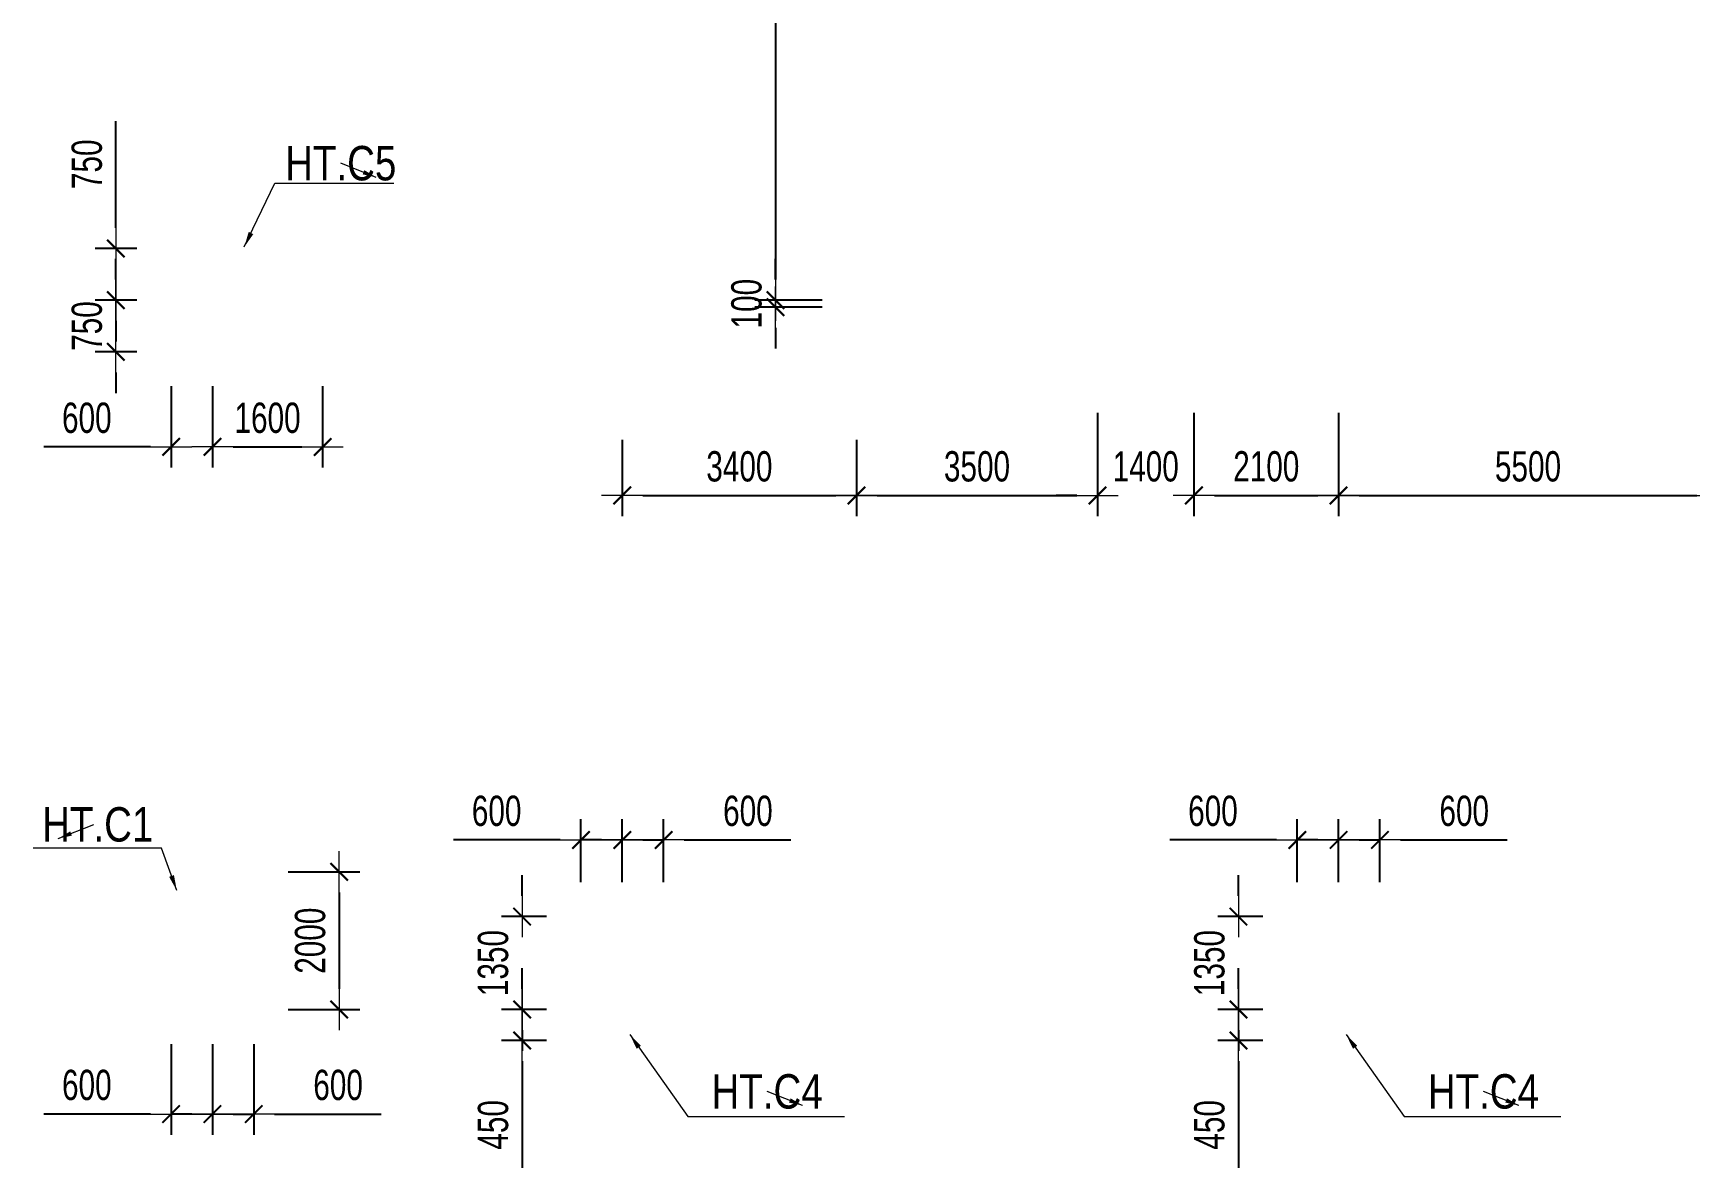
# Model space of a CAD drawing. Header units: millimetres. Extents: x -259680 to 699608, y -1281 to 104748.
# Drawn here: x 131796 to 155850, y 6601 to 23078 of the extents above; entities that cross this region are included whole.
import ezdxf
from ezdxf.enums import TextEntityAlignment as Align

# ---------------------------------------------------------------- set-up
doc = ezdxf.new("R2010")
doc.units = ezdxf.units.MM
doc.layers.get('0').update_dxf_attribs({"lineweight": 20})
doc.layers.get('Defpoints').update_dxf_attribs({"color": 151, "lineweight": 9})
for name, color, linetype, lineweight in [('$1$NDC_S_ANNO', 7, 'Continuous', 20), ('$1$NDC_S_DIM', 1, 'Continuous', 15), ('$1$NDC_S_VN TEXT', 7, 'Continuous', 20), ('NDC_S_DIM', 1, 'Continuous', 15)]:
    doc.layers.add(name, color=color, linetype=linetype, lineweight=lineweight)
doc.styles.add('$1$NDC_DIM', font='', dxfattribs={"width": 0.75})
doc.styles.add('$2$ARIAL', font='arial.ttf', dxfattribs={"width": 0.8})
doc.styles.add('NDC_DIM', font='', dxfattribs={"width": 0.75})
doc.styles.get('$1$NDC_DIM').set_extended_font_data('Dotum')
doc.styles.get('NDC_DIM').set_extended_font_data('Dotum')
doc.dimstyles.new('$0$NDC_dim_150', dxfattribs={"dimscale": 150, "dimtxt": 2.2, "dimasz": 1.5, "dimexe": 1.5, "dimexo": 2.5, "dimgap": 1, "dimtad": 1, "dimdec": 0, "dimzin": 0, "dimdsep": 46, "dimtxsty": '$1$NDC_DIM', "dimblk": '$1$DIMMARK', "dimcen": 0.09, "dimdle": 1.2, "dimclrd": 1, "dimclre": 1, "dimclrt": 3, "dimadec": 0, "dimazin": 0, "dimtfac": 1, "dimtdec": 0, "dimtix": 1, "dimtofl": 0, "dimtmove": 0, "dimatfit": 3, "dimfxl": 0, "dimtolj": 1, "dimtzin": 0, "dimarcsym": 0})
doc.dimstyles.new('$1$NDC_dim_iso', dxfattribs={"dimtxt": 2.2, "dimasz": 1, "dimexe": 1.5, "dimexo": 2.5, "dimgap": 1, "dimtad": 1, "dimdec": 0, "dimzin": 0, "dimdsep": 46, "dimtxsty": '$1$NDC_DIM', "dimblk": '$1$DIMMARK', "dimcen": 0.09, "dimdle": 1.2, "dimclrd": 1, "dimclre": 1, "dimclrt": 3, "dimadec": 0, "dimazin": 0, "dimtfac": 1, "dimtdec": 0, "dimtix": 1, "dimtofl": 0, "dimtmove": 0, "dimatfit": 3, "dimfxl": 0, "dimtolj": 1, "dimtzin": 0, "dimarcsym": 0})
doc.dimstyles.new('NDC_dim_200', dxfattribs={"dimscale": 200, "dimtxt": 2.2, "dimasz": 1.5, "dimexe": 1.5, "dimexo": 2.5, "dimgap": 1, "dimtad": 1, "dimdec": 0, "dimzin": 0, "dimdsep": 46, "dimtxsty": 'NDC_DIM', "dimblk": 'DIMMARK', "dimcen": 0.09, "dimdle": 1.2, "dimclrd": 1, "dimclre": 1, "dimclrt": 3, "dimadec": 0, "dimazin": 0, "dimtfac": 1, "dimtdec": 0, "dimtix": 1, "dimtofl": 0, "dimtmove": 0, "dimatfit": 3, "dimfxl": 0, "dimtolj": 1, "dimtzin": 0, "dimarcsym": 0})

# ---------------------------------------------------------------- blocks, each defined once
blk = doc.blocks.new('$1$DIMMARK')
at = {"layer": '$1$NDC_S_DIM', "color": 1}
blk.add_line((-1.5, 0), (1, 0), dxfattribs=at)
at = {"layer": '$1$NDC_S_DIM', "color": 2, "const_width": 0.1}
blk.add_lwpolyline([(-0.42, -0.42), (0.42, 0.42)], dxfattribs=at)
blk = doc.blocks.new('DIMMARK')
at = {"layer": 'NDC_S_DIM', "color": 1}
blk.add_line((-1.5, 0), (1, 0), dxfattribs=at)
at = {"layer": 'NDC_S_DIM', "color": 2, "const_width": 0.1}
blk.add_lwpolyline([(-0.424, -0.424), (0.424, 0.424)], dxfattribs=at)
blk = doc.blocks.new('*D882')
at = {"layer": 'Defpoints', "color": 0, "ltscale": 100, "transparency": 16777216}
for p in [(133800, 18450), (134400, 18450), (134400, 17070)]:
    blk.add_point(p, dxfattribs=at)
at = {"layer": 'NDC_S_DIM', "color": 1, "lineweight": -2, "ltscale": 100, "transparency": 16777216}
for p, q in [((133800, 17950), (133800, 16770)), ((134400, 17950), (134400, 16770)), ((133500, 17070), (131951, 17070)), ((134700, 17070), (135000, 17070))]:
    blk.add_line(p, q, dxfattribs=at)
at = {"layer": 'NDC_S_DIM', "color": 1, "lineweight": -2, "ltscale": 100, "transparency": 16777216, "xscale": 300, "yscale": 300, "zscale": 300}
blk.add_blockref('DIMMARK', (133800, 17070), dxfattribs=at)
at = {"layer": 'NDC_S_DIM', "color": 1, "lineweight": -2, "ltscale": 100, "transparency": 16777216, "xscale": 300, "yscale": 300, "zscale": 300, "rotation": 180}
blk.add_blockref('DIMMARK', (134400, 17070), dxfattribs=at)
at = {"layer": 'NDC_S_DIM', "color": 3, "ltscale": 100, "transparency": 16777216, "insert": (132576, 17490), "char_height": 440, "attachment_point": 5, "style": 'NDC_DIM'}
blk.add_mtext('\\A1;600', dxfattribs=at)
blk = doc.blocks.new('*D883')
at = {"layer": 'Defpoints', "color": 0, "ltscale": 100, "transparency": 16777216}
for p in [(134400, 18450), (136000, 18450), (136000, 17070)]:
    blk.add_point(p, dxfattribs=at)
at = {"layer": 'NDC_S_DIM', "color": 1, "lineweight": -2, "ltscale": 100, "transparency": 16777216}
for p, q in [((134400, 17950), (134400, 16770)), ((136000, 17950), (136000, 16770)), ((134700, 17070), (135700, 17070))]:
    blk.add_line(p, q, dxfattribs=at)
at = {"layer": 'NDC_S_DIM', "color": 1, "lineweight": -2, "ltscale": 100, "transparency": 16777216, "xscale": 300, "yscale": 300, "zscale": 300, "rotation": 180}
blk.add_blockref('DIMMARK', (134400, 17070), dxfattribs=at)
at = {"layer": 'NDC_S_DIM', "color": 1, "lineweight": -2, "ltscale": 100, "transparency": 16777216, "xscale": 300, "yscale": 300, "zscale": 300}
blk.add_blockref('DIMMARK', (136000, 17070), dxfattribs=at)
at = {"layer": 'NDC_S_DIM', "color": 3, "ltscale": 100, "transparency": 16777216, "insert": (135200, 17490), "char_height": 440, "attachment_point": 5, "style": 'NDC_DIM'}
blk.add_mtext('\\A1;1600', dxfattribs=at)
blk = doc.blocks.new('*D884')
at = {"layer": 'Defpoints', "color": 0, "ltscale": 100, "transparency": 16777216}
for p in [(132998, 19950), (133800, 19950), (133800, 19200)]:
    blk.add_point(p, dxfattribs=at)
at = {"layer": 'NDC_S_DIM', "color": 1, "lineweight": -2, "ltscale": 100, "transparency": 16777216}
for p, q in [((132998, 20250), (132998, 21799)), ((133300, 19950), (132698, 19950)), ((133300, 19200), (132698, 19200)), ((132998, 18900), (132998, 18600))]:
    blk.add_line(p, q, dxfattribs=at)
at = {"layer": 'NDC_S_DIM', "color": 1, "lineweight": -2, "ltscale": 100, "transparency": 16777216, "xscale": 300, "yscale": 300, "zscale": 300}
for p, rotation in [((132998, 19950), 270), ((132998, 19200), 90)]:
    blk.add_blockref('DIMMARK', p, dxfattribs=dict(at, rotation=rotation))
at = {"layer": 'NDC_S_DIM', "color": 3, "ltscale": 100, "transparency": 16777216, "insert": (132578, 21174), "char_height": 440, "attachment_point": 5, "rotation": 90, "style": 'NDC_DIM'}
blk.add_mtext('\\A1;750', dxfattribs=at)
blk = doc.blocks.new('*D885')
at = {"layer": 'Defpoints', "color": 0, "ltscale": 100, "transparency": 16777216}
for p in [(133800, 19200), (132998, 18450), (133800, 18450)]:
    blk.add_point(p, dxfattribs=at)
at = {"layer": 'NDC_S_DIM', "color": 1, "lineweight": -2, "ltscale": 100, "transparency": 16777216}
for p, q in [((132998, 19500), (132998, 19800)), ((133300, 19200), (132698, 19200)), ((133300, 18450), (132698, 18450)), ((132998, 18150), (132998, 17850))]:
    blk.add_line(p, q, dxfattribs=at)
at = {"layer": 'NDC_S_DIM', "color": 1, "lineweight": -2, "ltscale": 100, "transparency": 16777216, "xscale": 300, "yscale": 300, "zscale": 300}
for p, rotation in [((132998, 19200), 270), ((132998, 18450), 90)]:
    blk.add_blockref('DIMMARK', p, dxfattribs=dict(at, rotation=rotation))
at = {"layer": 'NDC_S_DIM', "color": 3, "ltscale": 100, "transparency": 16777216, "insert": (132578, 18825), "char_height": 440, "attachment_point": 5, "rotation": 90, "style": 'NDC_DIM'}
blk.add_mtext('\\A1;750', dxfattribs=at)
blk = doc.blocks.new('*D886')
at = {"layer": 'Defpoints', "color": 0, "ltscale": 100, "transparency": 16777216}
for p in [(135000, 10900), (135000, 8900), (136240, 8900)]:
    blk.add_point(p, dxfattribs=at)
at = {"layer": 'NDC_S_DIM', "color": 1, "lineweight": -2, "ltscale": 100, "transparency": 16777216}
for p, q in [((135500, 10900), (136540, 10900)), ((136240, 10600), (136240, 9200)), ((135500, 8900), (136540, 8900))]:
    blk.add_line(p, q, dxfattribs=at)
at = {"layer": 'NDC_S_DIM', "color": 1, "lineweight": -2, "ltscale": 100, "transparency": 16777216, "xscale": 300, "yscale": 300, "zscale": 300}
for p, rotation in [((136240, 10900), 90), ((136240, 8900), 270)]:
    blk.add_blockref('DIMMARK', p, dxfattribs=dict(at, rotation=rotation))
at = {"layer": 'NDC_S_DIM', "color": 3, "ltscale": 100, "transparency": 16777216, "insert": (135820, 9900), "char_height": 440, "attachment_point": 5, "rotation": 90, "style": 'NDC_DIM'}
blk.add_mtext('\\A1;2000', dxfattribs=at)
blk = doc.blocks.new('*D887')
at = {"layer": 'Defpoints', "color": 0, "ltscale": 100, "transparency": 16777216}
for p in [(133800, 8900), (134400, 8900), (133800, 7383)]:
    blk.add_point(p, dxfattribs=at)
at = {"layer": 'NDC_S_DIM', "color": 1, "lineweight": -2, "ltscale": 100, "transparency": 16777216}
for p, q in [((133800, 8400), (133800, 7083)), ((134400, 8400), (134400, 7083)), ((133500, 7383), (131951, 7383)), ((134700, 7383), (135000, 7383))]:
    blk.add_line(p, q, dxfattribs=at)
at = {"layer": 'NDC_S_DIM', "color": 1, "lineweight": -2, "ltscale": 100, "transparency": 16777216, "xscale": 300, "yscale": 300, "zscale": 300}
blk.add_blockref('DIMMARK', (133800, 7383), dxfattribs=at)
at = {"layer": 'NDC_S_DIM', "color": 1, "lineweight": -2, "ltscale": 100, "transparency": 16777216, "xscale": 300, "yscale": 300, "zscale": 300, "rotation": 180}
blk.add_blockref('DIMMARK', (134400, 7383), dxfattribs=at)
at = {"layer": 'NDC_S_DIM', "color": 3, "ltscale": 100, "transparency": 16777216, "insert": (132576, 7803), "char_height": 440, "attachment_point": 5, "style": 'NDC_DIM'}
blk.add_mtext('\\A1;600', dxfattribs=at)
blk = doc.blocks.new('*D888')
at = {"layer": 'Defpoints', "color": 0, "ltscale": 100, "transparency": 16777216}
for p in [(134400, 8900), (135000, 8900), (135000, 7383)]:
    blk.add_point(p, dxfattribs=at)
at = {"layer": 'NDC_S_DIM', "color": 1, "lineweight": -2, "ltscale": 100, "transparency": 16777216}
for p, q in [((134400, 8400), (134400, 7083)), ((135000, 8400), (135000, 7083)), ((134100, 7383), (133800, 7383)), ((135300, 7383), (136849, 7383))]:
    blk.add_line(p, q, dxfattribs=at)
at = {"layer": 'NDC_S_DIM', "color": 1, "lineweight": -2, "ltscale": 100, "transparency": 16777216, "xscale": 300, "yscale": 300, "zscale": 300}
blk.add_blockref('DIMMARK', (134400, 7383), dxfattribs=at)
at = {"layer": 'NDC_S_DIM', "color": 1, "lineweight": -2, "ltscale": 100, "transparency": 16777216, "xscale": 300, "yscale": 300, "zscale": 300, "rotation": 180}
blk.add_blockref('DIMMARK', (135000, 7383), dxfattribs=at)
at = {"layer": 'NDC_S_DIM', "color": 3, "ltscale": 100, "transparency": 16777216, "insert": (136224, 7803), "char_height": 440, "attachment_point": 5, "style": 'NDC_DIM'}
blk.add_mtext('\\A1;600', dxfattribs=at)
blk = doc.blocks.new('*D889')
at = {"layer": 'Defpoints', "color": 0, "ltscale": 100, "transparency": 16777216}
for p in [(139750, 10250), (138896, 8900), (139750, 8900)]:
    blk.add_point(p, dxfattribs=at)
at = {"layer": 'NDC_S_DIM', "color": 1, "lineweight": -2, "ltscale": 100, "transparency": 16777216}
for p, q in [((138896, 10550), (138896, 10850)), ((139250, 10250), (138596, 10250)), ((139250, 8900), (138596, 8900)), ((138896, 8600), (138896, 8300))]:
    blk.add_line(p, q, dxfattribs=at)
at = {"layer": 'NDC_S_DIM', "color": 1, "lineweight": -2, "ltscale": 100, "transparency": 16777216, "xscale": 300, "yscale": 300, "zscale": 300}
for p, rotation in [((138896, 10250), 270), ((138896, 8900), 90)]:
    blk.add_blockref('DIMMARK', p, dxfattribs=dict(at, rotation=rotation))
at = {"layer": 'NDC_S_DIM', "color": 3, "ltscale": 100, "transparency": 16777216, "insert": (138476, 9575), "char_height": 440, "attachment_point": 5, "rotation": 90, "style": 'NDC_DIM'}
blk.add_mtext('\\A1;1350', dxfattribs=at)
blk = doc.blocks.new('*D890')
at = {"layer": 'Defpoints', "color": 0, "ltscale": 100, "transparency": 16777216}
for p in [(139750, 8900), (138896, 8450), (139750, 8450)]:
    blk.add_point(p, dxfattribs=at)
at = {"layer": 'NDC_S_DIM', "color": 1, "lineweight": -2, "ltscale": 100, "transparency": 16777216}
for p, q in [((138896, 9200), (138896, 9500)), ((139250, 8900), (138596, 8900)), ((139250, 8450), (138596, 8450)), ((138896, 8150), (138896, 6601))]:
    blk.add_line(p, q, dxfattribs=at)
at = {"layer": 'NDC_S_DIM', "color": 1, "lineweight": -2, "ltscale": 100, "transparency": 16777216, "xscale": 300, "yscale": 300, "zscale": 300}
for p, rotation in [((138896, 8900), 270), ((138896, 8450), 90)]:
    blk.add_blockref('DIMMARK', p, dxfattribs=dict(at, rotation=rotation))
at = {"layer": 'NDC_S_DIM', "color": 3, "ltscale": 100, "transparency": 16777216, "insert": (138476, 7226), "char_height": 440, "attachment_point": 5, "rotation": 90, "style": 'NDC_DIM'}
blk.add_mtext('\\A1;450', dxfattribs=at)
blk = doc.blocks.new('*D891')
at = {"layer": 'Defpoints', "color": 0, "ltscale": 100, "transparency": 16777216}
for p in [(140350, 11363), (139750, 10250), (140350, 10250)]:
    blk.add_point(p, dxfattribs=at)
at = {"layer": 'NDC_S_DIM', "color": 1, "lineweight": -2, "ltscale": 100, "transparency": 16777216}
for p, q in [((139750, 10750), (139750, 11663)), ((140350, 10750), (140350, 11663)), ((139450, 11363), (137901, 11363)), ((140650, 11363), (140950, 11363))]:
    blk.add_line(p, q, dxfattribs=at)
at = {"layer": 'NDC_S_DIM', "color": 1, "lineweight": -2, "ltscale": 100, "transparency": 16777216, "xscale": 300, "yscale": 300, "zscale": 300}
blk.add_blockref('DIMMARK', (139750, 11363), dxfattribs=at)
at = {"layer": 'NDC_S_DIM', "color": 1, "lineweight": -2, "ltscale": 100, "transparency": 16777216, "xscale": 300, "yscale": 300, "zscale": 300, "rotation": 180}
blk.add_blockref('DIMMARK', (140350, 11363), dxfattribs=at)
at = {"layer": 'NDC_S_DIM', "color": 3, "ltscale": 100, "transparency": 16777216, "insert": (138526, 11783), "char_height": 440, "attachment_point": 5, "style": 'NDC_DIM'}
blk.add_mtext('\\A1;600', dxfattribs=at)
blk = doc.blocks.new('*D892')
at = {"layer": 'Defpoints', "color": 0, "ltscale": 100, "transparency": 16777216}
for p in [(140950, 11363), (140350, 10250), (140950, 10250)]:
    blk.add_point(p, dxfattribs=at)
at = {"layer": 'NDC_S_DIM', "color": 1, "lineweight": -2, "ltscale": 100, "transparency": 16777216}
for p, q in [((140350, 10750), (140350, 11663)), ((140950, 10750), (140950, 11663)), ((140050, 11363), (139750, 11363)), ((141250, 11363), (142799, 11363))]:
    blk.add_line(p, q, dxfattribs=at)
at = {"layer": 'NDC_S_DIM', "color": 1, "lineweight": -2, "ltscale": 100, "transparency": 16777216, "xscale": 300, "yscale": 300, "zscale": 300}
blk.add_blockref('DIMMARK', (140350, 11363), dxfattribs=at)
at = {"layer": 'NDC_S_DIM', "color": 1, "lineweight": -2, "ltscale": 100, "transparency": 16777216, "xscale": 300, "yscale": 300, "zscale": 300, "rotation": 180}
blk.add_blockref('DIMMARK', (140950, 11363), dxfattribs=at)
at = {"layer": 'NDC_S_DIM', "color": 3, "ltscale": 100, "transparency": 16777216, "insert": (142174, 11783), "char_height": 440, "attachment_point": 5, "style": 'NDC_DIM'}
blk.add_mtext('\\A1;600', dxfattribs=at)
blk = doc.blocks.new('*D893')
at = {"layer": 'Defpoints', "color": 0, "ltscale": 100, "transparency": 16777216}
for p in [(150150, 10250), (149296, 8900), (150150, 8900)]:
    blk.add_point(p, dxfattribs=at)
at = {"layer": 'NDC_S_DIM', "color": 1, "lineweight": -2, "ltscale": 100, "transparency": 16777216}
for p, q in [((149296, 10550), (149296, 10850)), ((149650, 10250), (148996, 10250)), ((149650, 8900), (148996, 8900)), ((149296, 8600), (149296, 8300))]:
    blk.add_line(p, q, dxfattribs=at)
at = {"layer": 'NDC_S_DIM', "color": 1, "lineweight": -2, "ltscale": 100, "transparency": 16777216, "xscale": 300, "yscale": 300, "zscale": 300}
for p, rotation in [((149296, 10250), 270), ((149296, 8900), 90)]:
    blk.add_blockref('DIMMARK', p, dxfattribs=dict(at, rotation=rotation))
at = {"layer": 'NDC_S_DIM', "color": 3, "ltscale": 100, "transparency": 16777216, "insert": (148876, 9575), "char_height": 440, "attachment_point": 5, "rotation": 90, "style": 'NDC_DIM'}
blk.add_mtext('\\A1;1350', dxfattribs=at)
blk = doc.blocks.new('*D894')
at = {"layer": 'Defpoints', "color": 0, "ltscale": 100, "transparency": 16777216}
for p in [(150150, 8900), (149296, 8450), (150150, 8450)]:
    blk.add_point(p, dxfattribs=at)
at = {"layer": 'NDC_S_DIM', "color": 1, "lineweight": -2, "ltscale": 100, "transparency": 16777216}
for p, q in [((149296, 9200), (149296, 9500)), ((149650, 8900), (148996, 8900)), ((149650, 8450), (148996, 8450)), ((149296, 8150), (149296, 6601))]:
    blk.add_line(p, q, dxfattribs=at)
at = {"layer": 'NDC_S_DIM', "color": 1, "lineweight": -2, "ltscale": 100, "transparency": 16777216, "xscale": 300, "yscale": 300, "zscale": 300}
for p, rotation in [((149296, 8900), 270), ((149296, 8450), 90)]:
    blk.add_blockref('DIMMARK', p, dxfattribs=dict(at, rotation=rotation))
at = {"layer": 'NDC_S_DIM', "color": 3, "ltscale": 100, "transparency": 16777216, "insert": (148876, 7226), "char_height": 440, "attachment_point": 5, "rotation": 90, "style": 'NDC_DIM'}
blk.add_mtext('\\A1;450', dxfattribs=at)
blk = doc.blocks.new('*D895')
at = {"layer": 'Defpoints', "color": 0, "ltscale": 100, "transparency": 16777216}
for p in [(150750, 11363), (150150, 10250), (150750, 10250)]:
    blk.add_point(p, dxfattribs=at)
at = {"layer": 'NDC_S_DIM', "color": 1, "lineweight": -2, "ltscale": 100, "transparency": 16777216}
for p, q in [((150150, 10750), (150150, 11663)), ((150750, 10750), (150750, 11663)), ((149850, 11363), (148301, 11363)), ((151050, 11363), (151350, 11363))]:
    blk.add_line(p, q, dxfattribs=at)
at = {"layer": 'NDC_S_DIM', "color": 1, "lineweight": -2, "ltscale": 100, "transparency": 16777216, "xscale": 300, "yscale": 300, "zscale": 300}
blk.add_blockref('DIMMARK', (150150, 11363), dxfattribs=at)
at = {"layer": 'NDC_S_DIM', "color": 1, "lineweight": -2, "ltscale": 100, "transparency": 16777216, "xscale": 300, "yscale": 300, "zscale": 300, "rotation": 180}
blk.add_blockref('DIMMARK', (150750, 11363), dxfattribs=at)
at = {"layer": 'NDC_S_DIM', "color": 3, "ltscale": 100, "transparency": 16777216, "insert": (148926, 11783), "char_height": 440, "attachment_point": 5, "style": 'NDC_DIM'}
blk.add_mtext('\\A1;600', dxfattribs=at)
blk = doc.blocks.new('*D896')
at = {"layer": 'Defpoints', "color": 0, "ltscale": 100, "transparency": 16777216}
for p in [(151350, 11363), (150750, 10250), (151350, 10250)]:
    blk.add_point(p, dxfattribs=at)
at = {"layer": 'NDC_S_DIM', "color": 1, "lineweight": -2, "ltscale": 100, "transparency": 16777216}
for p, q in [((150750, 10750), (150750, 11663)), ((151350, 10750), (151350, 11663)), ((150450, 11363), (150150, 11363)), ((151650, 11363), (153199, 11363))]:
    blk.add_line(p, q, dxfattribs=at)
at = {"layer": 'NDC_S_DIM', "color": 1, "lineweight": -2, "ltscale": 100, "transparency": 16777216, "xscale": 300, "yscale": 300, "zscale": 300}
blk.add_blockref('DIMMARK', (150750, 11363), dxfattribs=at)
at = {"layer": 'NDC_S_DIM', "color": 1, "lineweight": -2, "ltscale": 100, "transparency": 16777216, "xscale": 300, "yscale": 300, "zscale": 300, "rotation": 180}
blk.add_blockref('DIMMARK', (151350, 11363), dxfattribs=at)
at = {"layer": 'NDC_S_DIM', "color": 3, "ltscale": 100, "transparency": 16777216, "insert": (152574, 11783), "char_height": 440, "attachment_point": 5, "style": 'NDC_DIM'}
blk.add_mtext('\\A1;600', dxfattribs=at)
blk = doc.blocks.new('*D573')
at = {"layer": 'Defpoints', "color": 0, "ltscale": 100, "transparency": 16777216}
for p in [(140350, 17675), (143750, 17675), (143750, 16365)]:
    blk.add_point(p, dxfattribs=at)
at = {"layer": 'NDC_S_DIM', "color": 1, "lineweight": -2, "ltscale": 100, "transparency": 16777216}
for p, q in [((140350, 17175), (140350, 16065)), ((143750, 17175), (143750, 16065)), ((140650, 16365), (143450, 16365))]:
    blk.add_line(p, q, dxfattribs=at)
at = {"layer": 'NDC_S_DIM', "color": 1, "lineweight": -2, "ltscale": 100, "transparency": 16777216, "xscale": 300, "yscale": 300, "zscale": 300, "rotation": 180}
blk.add_blockref('DIMMARK', (140350, 16365), dxfattribs=at)
at = {"layer": 'NDC_S_DIM', "color": 1, "lineweight": -2, "ltscale": 100, "transparency": 16777216, "xscale": 300, "yscale": 300, "zscale": 300}
blk.add_blockref('DIMMARK', (143750, 16365), dxfattribs=at)
at = {"layer": 'NDC_S_DIM', "color": 3, "ltscale": 100, "transparency": 16777216, "insert": (142050, 16785), "char_height": 440, "attachment_point": 5, "style": 'NDC_DIM'}
blk.add_mtext('\\A1;3400', dxfattribs=at)
blk = doc.blocks.new('*D574')
at = {"layer": 'Defpoints', "color": 0, "ltscale": 100, "transparency": 16777216}
for p in [(147250, 19100), (143750, 17675), (147250, 16365)]:
    blk.add_point(p, dxfattribs=at)
at = {"layer": 'NDC_S_DIM', "color": 1, "lineweight": -2, "ltscale": 100, "transparency": 16777216}
for p, q in [((147250, 17565), (147250, 16065)), ((143750, 17175), (143750, 16065)), ((144050, 16365), (146950, 16365))]:
    blk.add_line(p, q, dxfattribs=at)
at = {"layer": 'NDC_S_DIM', "color": 1, "lineweight": -2, "ltscale": 100, "transparency": 16777216, "xscale": 300, "yscale": 300, "zscale": 300, "rotation": 180}
blk.add_blockref('DIMMARK', (143750, 16365), dxfattribs=at)
at = {"layer": 'NDC_S_DIM', "color": 1, "lineweight": -2, "ltscale": 100, "transparency": 16777216, "xscale": 300, "yscale": 300, "zscale": 300}
blk.add_blockref('DIMMARK', (147250, 16365), dxfattribs=at)
at = {"layer": 'NDC_S_DIM', "color": 3, "ltscale": 100, "transparency": 16777216, "insert": (145500, 16785), "char_height": 440, "attachment_point": 5, "style": 'NDC_DIM'}
blk.add_mtext('\\A1;3500', dxfattribs=at)
blk = doc.blocks.new('*D575')
at = {"layer": 'Defpoints', "color": 0, "ltscale": 100, "transparency": 16777216}
for p in [(147250, 19100), (148650, 19100), (148650, 16365)]:
    blk.add_point(p, dxfattribs=at)
at = {"layer": 'NDC_S_DIM', "color": 1, "lineweight": -2, "ltscale": 100, "transparency": 16777216}
for p, q in [((147250, 17565), (147250, 16065)), ((148650, 17565), (148650, 16065)), ((146950, 16365), (146650, 16365)), ((148950, 16365), (149250, 16365))]:
    blk.add_line(p, q, dxfattribs=at)
at = {"layer": 'NDC_S_DIM', "color": 1, "lineweight": -2, "ltscale": 100, "transparency": 16777216, "xscale": 300, "yscale": 300, "zscale": 300}
blk.add_blockref('DIMMARK', (147250, 16365), dxfattribs=at)
at = {"layer": 'NDC_S_DIM', "color": 1, "lineweight": -2, "ltscale": 100, "transparency": 16777216, "xscale": 300, "yscale": 300, "zscale": 300, "rotation": 180}
blk.add_blockref('DIMMARK', (148650, 16365), dxfattribs=at)
at = {"layer": 'NDC_S_DIM', "color": 3, "ltscale": 100, "transparency": 16777216, "insert": (147950, 16785), "char_height": 440, "attachment_point": 5, "style": 'NDC_DIM'}
blk.add_mtext('\\A1;1400', dxfattribs=at)
blk = doc.blocks.new('*D576')
at = {"layer": 'Defpoints', "color": 0, "ltscale": 100, "transparency": 16777216}
for p in [(148650, 19100), (150750, 19100), (150750, 16365)]:
    blk.add_point(p, dxfattribs=at)
at = {"layer": 'NDC_S_DIM', "color": 1, "lineweight": -2, "ltscale": 100, "transparency": 16777216}
for p, q in [((148650, 17565), (148650, 16065)), ((150750, 17565), (150750, 16065)), ((148950, 16365), (150450, 16365))]:
    blk.add_line(p, q, dxfattribs=at)
at = {"layer": 'NDC_S_DIM', "color": 1, "lineweight": -2, "ltscale": 100, "transparency": 16777216, "xscale": 300, "yscale": 300, "zscale": 300, "rotation": 180}
blk.add_blockref('DIMMARK', (148650, 16365), dxfattribs=at)
at = {"layer": 'NDC_S_DIM', "color": 1, "lineweight": -2, "ltscale": 100, "transparency": 16777216, "xscale": 300, "yscale": 300, "zscale": 300}
blk.add_blockref('DIMMARK', (150750, 16365), dxfattribs=at)
at = {"layer": 'NDC_S_DIM', "color": 3, "ltscale": 100, "transparency": 16777216, "insert": (149700, 16785), "char_height": 440, "attachment_point": 5, "style": 'NDC_DIM'}
blk.add_mtext('\\A1;2100', dxfattribs=at)
blk = doc.blocks.new('*D577')
at = {"layer": 'Defpoints', "color": 0, "ltscale": 100, "transparency": 16777216}
for p in [(150750, 19100), (156250, 19100), (156250, 16365)]:
    blk.add_point(p, dxfattribs=at)
at = {"layer": 'NDC_S_DIM', "color": 1, "lineweight": -2, "ltscale": 100, "transparency": 16777216}
for p, q in [((150750, 17565), (150750, 16065)), ((156250, 17565), (156250, 16065)), ((151050, 16365), (155950, 16365))]:
    blk.add_line(p, q, dxfattribs=at)
at = {"layer": 'NDC_S_DIM', "color": 1, "lineweight": -2, "ltscale": 100, "transparency": 16777216, "xscale": 300, "yscale": 300, "zscale": 300, "rotation": 180}
blk.add_blockref('DIMMARK', (150750, 16365), dxfattribs=at)
at = {"layer": 'NDC_S_DIM', "color": 1, "lineweight": -2, "ltscale": 100, "transparency": 16777216, "xscale": 300, "yscale": 300, "zscale": 300}
blk.add_blockref('DIMMARK', (156250, 16365), dxfattribs=at)
at = {"layer": 'NDC_S_DIM', "color": 3, "ltscale": 100, "transparency": 16777216, "insert": (153500, 16785), "char_height": 440, "attachment_point": 5, "style": 'NDC_DIM'}
blk.add_mtext('\\A1;5500', dxfattribs=at)
blk = doc.blocks.new('*D586')
at = {"layer": 'Defpoints', "color": 0, "ltscale": 100, "transparency": 16777216}
for p in [(143750, 28200), (142575, 19200), (143750, 19200)]:
    blk.add_point(p, dxfattribs=at)
at = {"layer": 'NDC_S_DIM', "color": 1, "lineweight": -2, "ltscale": 100, "transparency": 16777216}
for p, q in [((143250, 28200), (142275, 28200)), ((142575, 27900), (142575, 19500)), ((143250, 19200), (142275, 19200))]:
    blk.add_line(p, q, dxfattribs=at)
at = {"layer": 'NDC_S_DIM', "color": 1, "lineweight": -2, "ltscale": 100, "transparency": 16777216, "xscale": 300, "yscale": 300, "zscale": 300}
for p, rotation in [((142575, 28200), 90), ((142575, 19200), 270)]:
    blk.add_blockref('DIMMARK', p, dxfattribs=dict(at, rotation=rotation))
at = {"layer": 'NDC_S_DIM', "color": 3, "ltscale": 100, "transparency": 16777216, "insert": (142155, 23700), "char_height": 440, "attachment_point": 5, "rotation": 90, "style": 'NDC_DIM'}
blk.add_mtext('\\A1;9000', dxfattribs=at)
blk = doc.blocks.new('*D587')
at = {"layer": 'Defpoints', "color": 0, "ltscale": 100, "transparency": 16777216}
for p in [(142575, 19100), (143750, 19200), (143750, 19100)]:
    blk.add_point(p, dxfattribs=at)
at = {"layer": 'NDC_S_DIM', "color": 1, "lineweight": -2, "ltscale": 100, "transparency": 16777216}
for p, q in [((142575, 19500), (142575, 19800)), ((143250, 19200), (142275, 19200)), ((143250, 19100), (142275, 19100)), ((142575, 18800), (142575, 18500))]:
    blk.add_line(p, q, dxfattribs=at)
at = {"layer": 'NDC_S_DIM', "color": 1, "lineweight": -2, "ltscale": 100, "transparency": 16777216, "xscale": 300, "yscale": 300, "zscale": 300}
for p, rotation in [((142575, 19200), 270), ((142575, 19100), 90)]:
    blk.add_blockref('DIMMARK', p, dxfattribs=dict(at, rotation=rotation))
at = {"layer": 'NDC_S_DIM', "color": 3, "ltscale": 100, "transparency": 16777216, "insert": (142155, 19150), "char_height": 440, "attachment_point": 5, "rotation": 90, "style": 'NDC_DIM'}
blk.add_mtext('\\A1;100', dxfattribs=at)
blk = doc.blocks.new('*U214')
at = {"layer": '$1$NDC_S_ANNO', "ltscale": 0.8, "style": '$2$ARIAL', "width": 0.8, "flags": 1}
blk.add_attdef('CHU_THICH', text='', height=2.5, dxfattribs=at).set_placement((0, 0), align=Align.MIDDLE_CENTER)
at = {"layer": '$1$NDC_S_ANNO', "ltscale": 0.8, "style": '$2$ARIAL', "width": 0.8}
blk.add_attdef('TEN', text='', height=2.5, dxfattribs=at).set_placement((-2.58, 1.03), align=Align.MIDDLE_CENTER)
at = {"layer": 'Defpoints'}
blk.add_leader([(0, 0), (-2.58, 1.03)], dimstyle='$1$NDC_dim_iso', override={"dimgap": 0.625, "dimtad": 0}, dxfattribs=at)
blk = doc.blocks.new('$0$co t check')
at = {"layer": '$1$NDC_S_VN TEXT', "xscale": 200, "yscale": 200, "zscale": 200}
for p, values in [((134738, 20984), {'TEN': 'HT.C5'}), ((140928, 7506), {'TEN': 'HT.C4'}), ((151328, 7506), {'TEN': 'HT.C4'})]:
    blk.add_blockref('*U214', p, dxfattribs=at).add_auto_attribs(values)
at = {"layer": '$1$NDC_S_VN TEXT'}
ref = blk.add_blockref('*U214', (130121, 11383), dxfattribs=dict(at, xscale=-200, yscale=200, zscale=200))
ref.add_attrib('TEN', 'HT.C1', dxfattribs={"layer": '$1$NDC_S_ANNO', "ltscale": 0.8, "height": 500, "style": '$2$ARIAL', "width": 0.8}).set_placement((130694, 11589), align=Align.MIDDLE_CENTER)
for points in [[(132822, 19973), (133264, 20901), (134995, 20901)], [(131842, 10628), (131619, 11244), (129756, 11244)], [(138419, 8536), (139262, 7347), (141536, 7347)], [(148819, 8536), (149662, 7347), (151936, 7347)]]:
    blk.add_leader(points, dimstyle='$0$NDC_dim_150', override={"dimgap": 1, "dimtad": 0})

msp = doc.modelspace()

# ---------------------------------------------------------------- block references
at = {"layer": '$1$NDC_S_DIM'}
msp.add_blockref('$0$co t check', (2040.6, 0), dxfattribs=at)

# ---------------------------------------------------------------- dimensions: what is measured, and where the dimension line sits
at = {"layer": 'NDC_S_DIM', "ltscale": 100}
for base, p1, p2, picture, middle in [((142575.1, 19200), (143750, 28200), (143750, 19200), '*D586', (142155.1, 23700)), ((142575.1, 19100), (143750, 19200), (143750, 19100), '*D587', (142155.1, 19150))]:
    dim = msp.add_linear_dim(base=base, p1=p1, p2=p2, angle=90, dimstyle='NDC_dim_200', override={"dimtmove": 1}, dxfattribs=at)
    dim.commit()
    dim.dimension.update_dxf_attribs({"geometry": picture, "text_midpoint": middle})
for base, p1, p2, angle, picture, middle in [((132997.9, 19950), (133800, 19200), (133800, 19950), 90, '*D884', (132997.9, 21174.3)), ((138895.6, 8450), (139750, 8900), (139750, 8450), 90, '*D890', (138895.6, 7225.7)), ((149295.6, 8450), (150150, 8900), (150150, 8450), 90, '*D894', (149295.6, 7225.7)), ((135000, 7383.3), (134400, 8900), (135000, 8900), 180, '*D888', (136224.3, 7383.3))]:
    dim = msp.add_linear_dim(base=base, p1=p1, p2=p2, angle=angle, dimstyle='NDC_dim_200', dxfattribs=at)
    dim.commit()
    dim.dimension.update_dxf_attribs({"geometry": picture, "text_midpoint": middle, "dimtype": 160})
for base, p1, p2, picture, middle in [((132997.9, 18450), (133800, 19200), (133800, 18450), '*D885', (132577.9, 18825)), ((136240, 8900), (135000, 10900), (135000, 8900), '*D886', (135820, 9900)), ((138895.6, 8900), (139750, 10250), (139750, 8900), '*D889', (138475.6, 9575)), ((149295.6, 8900), (150150, 10250), (150150, 8900), '*D893', (148875.6, 9575))]:
    dim = msp.add_linear_dim(base=base, p1=p1, p2=p2, angle=90, dimstyle='NDC_dim_200', dxfattribs=at)
    dim.commit()
    dim.dimension.update_dxf_attribs({"geometry": picture, "text_midpoint": middle})
for base, p1, p2, picture, middle in [((147250, 16364.7), (143750, 17674.7), (147250, 19100), '*D574', (145500, 16784.7)), ((148650, 16364.7), (147250, 19100), (148650, 19100), '*D575', (147950, 16784.7)), ((150750, 16364.7), (148650, 19100), (150750, 19100), '*D576', (149700, 16784.7)), ((156250, 16364.7), (150750, 19100), (156250, 19100), '*D577', (153500, 16784.7))]:
    dim = msp.add_linear_dim(base=base, p1=p1, p2=p2, dimstyle='NDC_dim_200', override={"dimtmove": 1}, dxfattribs=at)
    dim.commit()
    dim.dimension.update_dxf_attribs({"geometry": picture, "text_midpoint": middle})
for base, p1, p2, picture, middle in [((134400, 17070.2), (133800, 18450), (134400, 18450), '*D882', (132575.7, 17070.2)), ((140350, 11363.3), (139750, 10250), (140350, 10250), '*D891', (138525.7, 11363.3)), ((140950, 11363.3), (140350, 10250), (140950, 10250), '*D892', (142174.3, 11363.3)), ((150750, 11363.3), (150150, 10250), (150750, 10250), '*D895', (148925.7, 11363.3)), ((151350, 11363.3), (150750, 10250), (151350, 10250), '*D896', (152574.3, 11363.3)), ((133800, 7383.3), (134400, 8900), (133800, 8900), '*D887', (132575.7, 7383.3))]:
    dim = msp.add_linear_dim(base=base, p1=p1, p2=p2, dimstyle='NDC_dim_200', dxfattribs=at)
    dim.commit()
    dim.dimension.update_dxf_attribs({"geometry": picture, "text_midpoint": middle, "dimtype": 160})
for base, p1, p2, picture, middle in [((136000, 17070.2), (134400, 18450), (136000, 18450), '*D883', (135200, 17490.2)), ((143750, 16364.7), (140350, 17674.7), (143750, 17674.7), '*D573', (142050, 16784.7))]:
    dim = msp.add_linear_dim(base=base, p1=p1, p2=p2, dimstyle='NDC_dim_200', dxfattribs=at)
    dim.commit()
    dim.dimension.update_dxf_attribs({"geometry": picture, "text_midpoint": middle})

doc.saveas('drawing.dxf')
